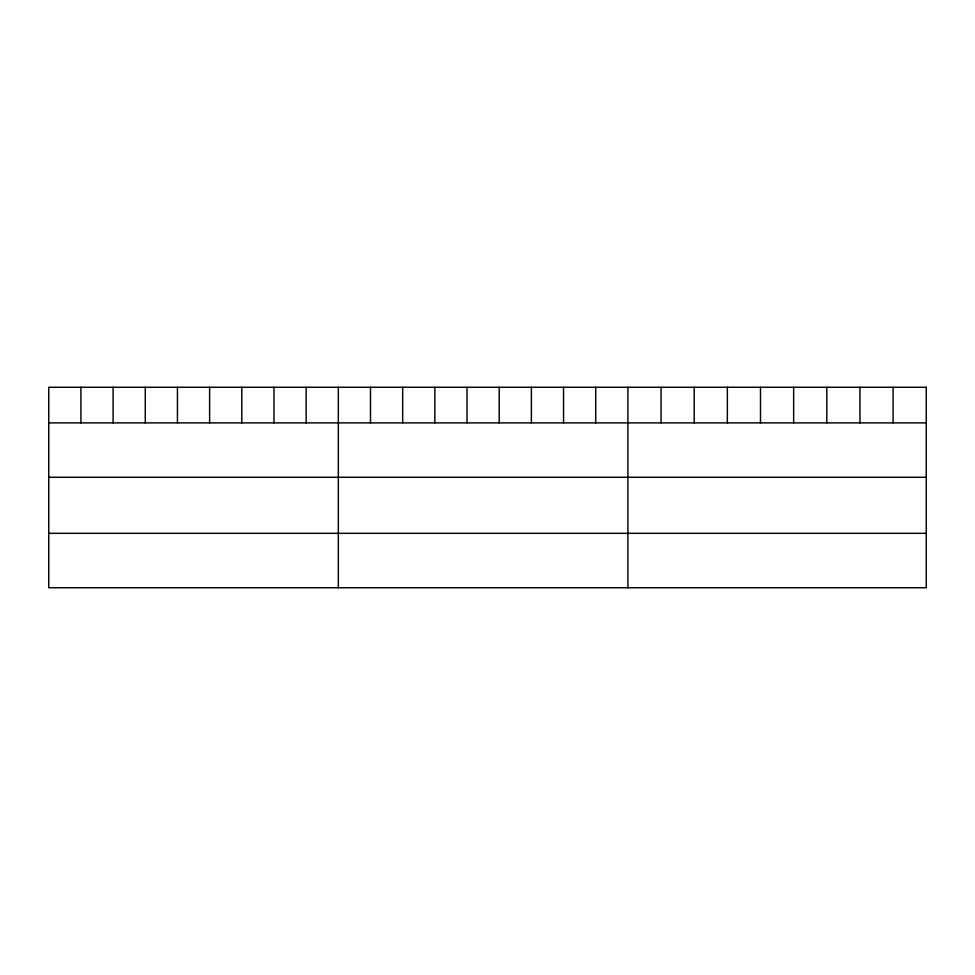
<?xml version="1.0" encoding="UTF-8"?>
<svg xmlns="http://www.w3.org/2000/svg" width="975" height="975" viewBox="0 0 975 975"><rect width="100%" height="100%" fill="white"/><g stroke="black" fill="none" stroke-linecap="round" stroke-linejoin="round"><path stroke-width="1.46" d="M48.75 422.882L926.25 422.882M48.75 477.275L926.25 477.275M48.75 533.325L926.25 533.325M893.1 387.27L893.1 422.882M859.95 387.27L859.95 422.882M826.8 387.27L826.8 422.882M793.65 387.27L793.65 422.882M760.5 387.27L760.5 422.882M727.35 387.27L727.35 422.882M694.2 387.27L694.2 422.882M661.05 387.27L661.05 422.882M627.9 387.27L627.9 587.73M595.725 387.27L595.725 422.882M563.55 387.27L563.55 422.882M531.375 387.27L531.375 422.882M499.2 387.27L499.2 422.882M467.025 387.27L467.025 422.882M434.85 387.27L434.85 422.882M402.675 387.27L402.675 422.882M370.5 387.27L370.5 422.882M338.325 387.27L338.325 587.73M306.15 387.27L306.15 422.882M273.975 387.27L273.975 422.882M241.8 387.27L241.8 422.882M209.625 387.27L209.625 422.882M177.45 387.27L177.45 422.882M145.275 387.27L145.275 422.882M113.1 387.27L113.1 422.882M80.925 387.27L80.925 422.882M926.25 387.27L48.75 387.27L48.75 587.73L926.25 587.73L926.25 387.27"/></g></svg>
